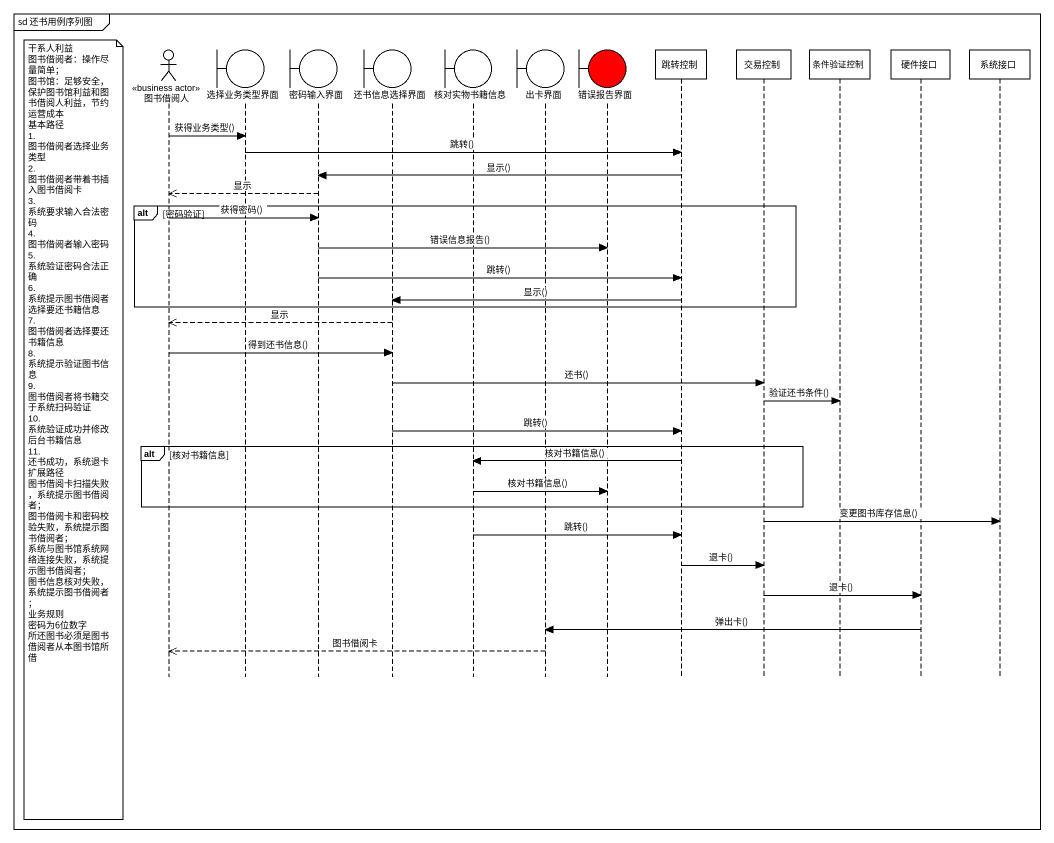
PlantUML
@startuml
mainframe sd 还书用例序列图
hide footbox
actor 图书借阅人 <<business actor>>
boundary 选择业务类型界面
boundary 密码输入界面
boundary 还书信息选择界面
boundary 核对实物书籍信息
boundary 出卡界面
boundary 错误报告界面 #FF0000
participant 跳转控制
participant 交易控制
participant 条件验证控制
participant 硬件接口
participant 系统接口

图书借阅人 -> 选择业务类型界面 : 获得业务类型()
选择业务类型界面 -> 跳转控制 : 跳转()
跳转控制 -> 密码输入界面 : 显示()
密码输入界面 -->> 图书借阅人 : 显示
alt 密码验证
  图书借阅人 -> 密码输入界面 : 获得密码()
  密码输入界面 -> 错误报告界面 : 错误信息报告()
  密码输入界面 -> 跳转控制 : 跳转()
  跳转控制 -> 还书信息选择界面 : 显示()
end
还书信息选择界面 -->> 图书借阅人 : 显示
图书借阅人 -> 还书信息选择界面 : 得到还书信息()
还书信息选择界面 -> 交易控制 : 还书()
交易控制 -> 条件验证控制 : 验证还书条件()
note left of 图书借阅人
  干系人利益
  图书借阅者：操作尽量简单；
  图书馆：足够安全，保护图书馆利益和图书借阅人利益，节约运营成本
  基本路径
  1. 图书借阅者选择业务类型
  2. 图书借阅者带着书插入图书借阅卡
  3. 系统要求输入合法密码
  4. 图书借阅者输入密码
  5. 系统验证密码合法正确
  6. 系统提示图书借阅者选择要还书籍信息
  7. 图书借阅者选择要还书籍信息
  8. 系统提示验证图书信息
  9. 图书借阅者将书籍交于系统扫码验证
  10. 系统验证成功并修改后台书籍信息
  11. 还书成功，系统退卡
  扩展路径
  图书借阅卡扫描失败，系统提示图书借阅者；
  图书借阅卡和密码校验失败，系统提示图书借阅者；
  系统与图书馆系统网络连接失败，系统提示图书借阅者；
  图书信息核对失败，系统提示图书借阅者；
  业务规则
  密码为6位数字
  所还图书必须是图书借阅者从本图书馆所借
end note
还书信息选择界面 -> 跳转控制 : 跳转()
alt 核对书籍信息
  跳转控制 -> 核对实物书籍信息 : 核对书籍信息()
  核对实物书籍信息 -> 错误报告界面 : 核对书籍信息()
end
交易控制 -> 系统接口 : 变更图书库存信息()
核对实物书籍信息 -> 跳转控制 : 跳转()
跳转控制 -> 交易控制 : 退卡()
交易控制 -> 硬件接口 : 退卡()
硬件接口 -> 出卡界面 : 弹出卡()
出卡界面 -->> 图书借阅人 : 图书借阅卡
@enduml
